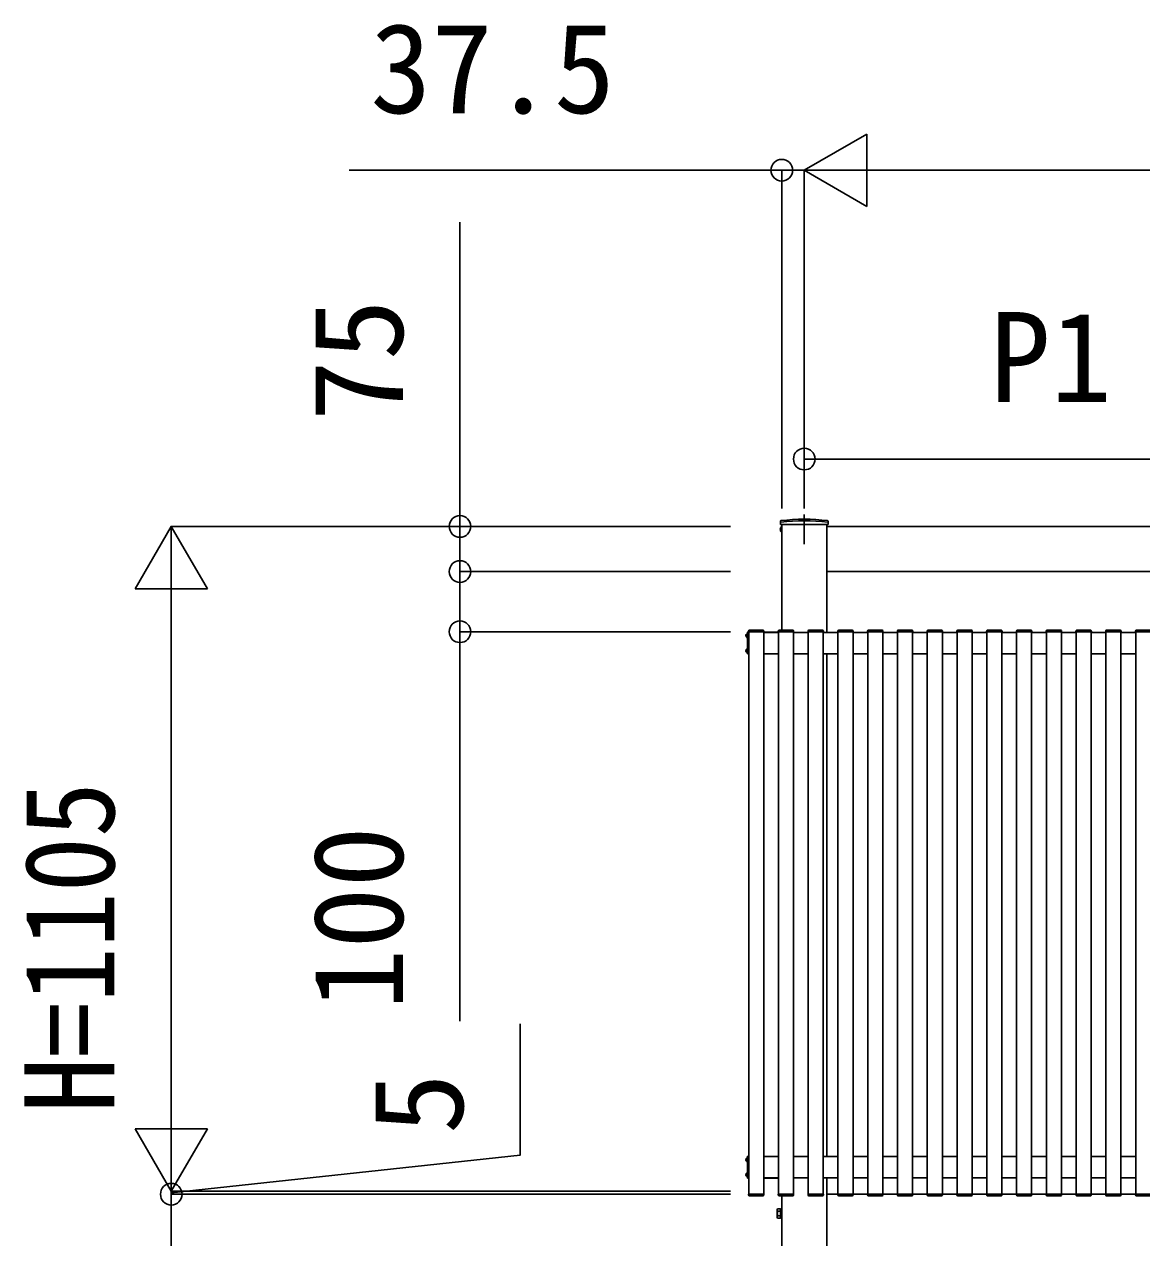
# Model space of a CAD drawing. Units: millimetres, scale not verified. Extents: x -10500 to 10500, y -15604 to 15536.
# Drawn here: x -980 to 878, y 3734 to 5751 of the extents above; entities that cross this region are included whole.
import ezdxf
from ezdxf.enums import TextEntityAlignment as Align

# ---------------------------------------------------------------- set-up
doc = ezdxf.new("R2010")
doc.units = ezdxf.units.MM
doc.header["$LTSCALE"] = 80
for name, color, linetype in [('0-3_YKK_12', 2, 'Continuous'), ('0-4_YKK_13', 4, 'Continuous'), ('0-6_YKK_D', 6, 'Continuous')]:
    doc.layers.add(name, color=color, linetype=linetype)
doc.styles.add('ＭＳ ゴシック', font='')
doc.styles.get('ＭＳ ゴシック').set_extended_font_data('MS Gothic')

msp = doc.modelspace()

# ---------------------------------------------------------------- linework, layer by layer
at = {"layer": '0-3_YKK_12'}
for p, q in [((317, 4936.4), (317, 4886.71)), ((279.5, 4743.9), (279.5, 4919.4)), ((354.5, 4739.9), (354.5, 4919.4)), ((354.5, 4841.4), (1682, 4841.4)), ((223.5, 4739.9), (224.5, 4739.9)), ((224.5, 4741.4), (224.5, 3806.4)), ((249.5, 4741.4), (249.5, 3806.4)), ((249.5, 4739.9), (274, 4739.9)), ((274, 4741.4), (274, 3806.4)), ((299, 4741.4), (299, 3806.4)), ((299, 4739.9), (323.5, 4739.9)), ((323.5, 4741.4), (323.5, 3806.4)), ((348.5, 4741.4), (348.5, 3806.4)), ((348.5, 4739.9), (373, 4739.9)), ((373, 4741.4), (373, 3806.4)), ((398, 4741.4), (398, 3806.4)), ((398, 4739.9), (422.5, 4739.9)), ((422.5, 4741.4), (422.5, 3806.4)), ((447.5, 4741.4), (447.5, 3806.4)), ((447.5, 4739.9), (472, 4739.9)), ((472, 4741.4), (472, 3806.4)), ((497, 4741.4), (497, 3806.4)), ((497, 4739.9), (521.5, 4739.9)), ((521.5, 4741.4), (521.5, 3806.4)), ((546.5, 4741.4), (546.5, 3806.4)), ((546.5, 4739.9), (571, 4739.9)), ((571, 4741.4), (571, 3806.4)), ((596, 4741.4), (596, 3806.4)), ((596, 4739.9), (620.5, 4739.9)), ((620.5, 4741.4), (620.5, 3806.4)), ((645.5, 4741.4), (645.5, 3806.4)), ((645.5, 4739.9), (670, 4739.9)), ((670, 4741.4), (670, 3806.4)), ((695, 4741.4), (695, 3806.4)), ((695, 4739.9), (719.5, 4739.9)), ((719.5, 4741.4), (719.5, 3806.4)), ((744.5, 4741.4), (744.5, 3806.4)), ((744.5, 4739.9), (769, 4739.9)), ((769, 4741.4), (769, 3806.4)), ((794, 4741.4), (794, 3806.4)), ((794, 4739.9), (818.5, 4739.9)), ((818.5, 4741.4), (818.5, 3806.4)), ((843.5, 4741.4), (843.5, 3806.4)), ((843.5, 4739.9), (868, 4739.9)), ((868, 4741.4), (868, 3806.4)), ((223.5, 4704.9), (224.5, 4704.9)), ((249.5, 4704.9), (274, 4704.9)), ((299, 4704.9), (323.5, 4704.9)), ((348.5, 4704.9), (373, 4704.9)), ((354.5, 4704.9), (354.5, 3868.9)), ((398, 4704.9), (422.5, 4704.9)), ((447.5, 4704.9), (472, 4704.9)), ((497, 4704.9), (521.5, 4704.9)), ((546.5, 4704.9), (571, 4704.9)), ((596, 4704.9), (620.5, 4704.9)), ((645.5, 4704.9), (670, 4704.9)), ((695, 4704.9), (719.5, 4704.9)), ((744.5, 4704.9), (769, 4704.9)), ((794, 4704.9), (818.5, 4704.9)), ((843.5, 4704.9), (868, 4704.9)), ((223.5, 3868.9), (224.5, 3868.9)), ((249.5, 3868.9), (274, 3868.9)), ((299, 3868.9), (323.5, 3868.9)), ((348.5, 3868.9), (373, 3868.9)), ((398, 3868.9), (422.5, 3868.9)), ((447.5, 3868.9), (472, 3868.9)), ((497, 3868.9), (521.5, 3868.9)), ((546.5, 3868.9), (571, 3868.9)), ((596, 3868.9), (620.5, 3868.9)), ((645.5, 3868.9), (670, 3868.9)), ((695, 3868.9), (719.5, 3868.9)), ((744.5, 3868.9), (769, 3868.9)), ((794, 3868.9), (818.5, 3868.9)), ((843.5, 3868.9), (868, 3868.9)), ((223.5, 3833.9), (224.5, 3833.9)), ((249.5, 3833.9), (274, 3833.9)), ((299, 3833.9), (323.5, 3833.9)), ((348.5, 3833.9), (373, 3833.9)), ((354.5, 3511.4), (354.5, 3833.9)), ((398, 3833.9), (422.5, 3833.9)), ((447.5, 3833.9), (472, 3833.9)), ((497, 3833.9), (521.5, 3833.9)), ((546.5, 3833.9), (571, 3833.9)), ((596, 3833.9), (620.5, 3833.9)), ((645.5, 3833.9), (670, 3833.9)), ((695, 3833.9), (719.5, 3833.9)), ((744.5, 3833.9), (769, 3833.9)), ((794, 3833.9), (818.5, 3833.9)), ((843.5, 3833.9), (868, 3833.9)), ((279.5, 3511.4), (279.5, 3803.9)), ((354.5, 3806.4), (1682, 3806.4))]:
    msp.add_line(p, q, dxfattribs=at)
msp.add_lwpolyline([(354.5, 4841.4), (354.5, 4916.4), (1682, 4916.4)], dxfattribs=at)
at = {"layer": '0-4_YKK_13'}
for p, q in [((277.3, 4922.4), (277.35, 4925.07)), ((277.3, 4922.4), (277.35, 4919.4)), ((356.7, 4922.4), (356.65, 4925.07)), ((356.7, 4922.4), (356.65, 4919.4)), ((277.35, 4919.4), (356.65, 4919.4)), ((279.27, 4916.15), (279.5, 4916.15)), ((279.27, 4916.15), (279.27, 4906.65)), ((279.27, 4906.65), (279.5, 4906.65)), ((279.5, 4916.15), (279.5, 4906.65)), ((224.29, 4742.96), (224.2, 4741.4)), ((224.2, 4741.4), (224.8, 4741.4)), ((224.8, 4741.4), (249.2, 4741.4)), ((248.71, 4743.9), (225.29, 4743.9)), ((274, 4740.4), (249.5, 4740.4)), ((273.79, 4742.96), (273.7, 4741.4)), ((273.7, 4741.4), (274.3, 4741.4)), ((274.3, 4741.4), (298.7, 4741.4)), ((298.21, 4743.9), (274.79, 4743.9)), ((323.29, 4742.96), (323.2, 4741.4)), ((323.2, 4741.4), (323.8, 4741.4)), ((323.8, 4741.4), (348.2, 4741.4)), ((347.71, 4743.9), (324.29, 4743.9)), ((372.79, 4742.96), (372.7, 4741.4)), ((372.7, 4741.4), (373.3, 4741.4)), ((373.3, 4741.4), (397.7, 4741.4)), ((397.21, 4743.9), (373.79, 4743.9)), ((422.29, 4742.96), (422.2, 4741.4)), ((422.2, 4741.4), (422.8, 4741.4)), ((422.8, 4741.4), (447.2, 4741.4)), ((446.71, 4743.9), (423.29, 4743.9)), ((471.79, 4742.96), (471.7, 4741.4)), ((471.7, 4741.4), (472.3, 4741.4)), ((472.3, 4741.4), (496.7, 4741.4)), ((496.21, 4743.9), (472.79, 4743.9)), ((521.29, 4742.96), (521.2, 4741.4)), ((521.2, 4741.4), (521.8, 4741.4)), ((521.8, 4741.4), (546.2, 4741.4)), ((545.71, 4743.9), (522.29, 4743.9)), ((570.79, 4742.96), (570.7, 4741.4)), ((570.7, 4741.4), (571.3, 4741.4)), ((571.3, 4741.4), (595.7, 4741.4)), ((595.21, 4743.9), (571.79, 4743.9)), ((620.29, 4742.96), (620.2, 4741.4)), ((620.2, 4741.4), (620.8, 4741.4)), ((620.8, 4741.4), (645.2, 4741.4)), ((644.71, 4743.9), (621.29, 4743.9)), ((669.79, 4742.96), (669.7, 4741.4)), ((669.7, 4741.4), (670.3, 4741.4)), ((670.3, 4741.4), (694.7, 4741.4)), ((694.21, 4743.9), (670.79, 4743.9)), ((719.29, 4742.96), (719.2, 4741.4)), ((719.2, 4741.4), (719.8, 4741.4)), ((719.8, 4741.4), (744.2, 4741.4)), ((743.71, 4743.9), (720.29, 4743.9)), ((768.79, 4742.96), (768.7, 4741.4)), ((768.7, 4741.4), (769.3, 4741.4)), ((769.3, 4741.4), (793.7, 4741.4)), ((793.21, 4743.9), (769.79, 4743.9)), ((818.29, 4742.96), (818.2, 4741.4)), ((818.2, 4741.4), (818.8, 4741.4)), ((818.8, 4741.4), (843.2, 4741.4)), ((842.71, 4743.9), (819.29, 4743.9)), ((867.79, 4742.96), (867.7, 4741.4)), ((867.7, 4741.4), (868.3, 4741.4)), ((868.3, 4741.4), (892.7, 4741.4)), ((892.21, 4743.9), (868.79, 4743.9)), ((221.99, 4738.65), (222.5, 4738.65)), ((222.5, 4738.65), (222.5, 4731.15)), ((221.99, 4713.65), (222.5, 4713.65)), ((222.5, 4713.65), (222.5, 4706.15)), ((249.5, 4704.4), (274, 4704.4)), ((221.99, 3867.65), (222.5, 3867.65)), ((222.5, 3867.65), (222.5, 3860.15)), ((274, 3869.4), (249.5, 3869.4)), ((221.99, 3842.65), (222.5, 3842.65)), ((222.5, 3842.65), (222.5, 3835.15)), ((249.5, 3833.4), (274, 3833.4)), ((224.2, 3806.4), (224.8, 3806.4)), ((224.29, 3804.84), (224.2, 3806.4)), ((224.8, 3806.4), (249.2, 3806.4)), ((248.71, 3803.9), (225.29, 3803.9)), ((273.7, 3806.4), (274.3, 3806.4)), ((273.79, 3804.84), (273.7, 3806.4)), ((274.3, 3806.4), (298.7, 3806.4)), ((298.21, 3803.9), (274.79, 3803.9)), ((323.2, 3806.4), (323.8, 3806.4)), ((323.29, 3804.84), (323.2, 3806.4)), ((323.8, 3806.4), (348.2, 3806.4)), ((347.71, 3803.9), (324.29, 3803.9)), ((372.7, 3806.4), (373.3, 3806.4)), ((372.79, 3804.84), (372.7, 3806.4)), ((373.3, 3806.4), (397.7, 3806.4)), ((397.21, 3803.9), (373.79, 3803.9)), ((422.2, 3806.4), (422.8, 3806.4)), ((422.29, 3804.84), (422.2, 3806.4)), ((422.8, 3806.4), (447.2, 3806.4)), ((446.71, 3803.9), (423.29, 3803.9)), ((471.7, 3806.4), (472.3, 3806.4)), ((471.79, 3804.84), (471.7, 3806.4)), ((472.3, 3806.4), (496.7, 3806.4)), ((496.21, 3803.9), (472.79, 3803.9)), ((521.2, 3806.4), (521.8, 3806.4)), ((521.29, 3804.84), (521.2, 3806.4)), ((521.8, 3806.4), (546.2, 3806.4)), ((545.71, 3803.9), (522.29, 3803.9)), ((570.7, 3806.4), (571.3, 3806.4)), ((570.79, 3804.84), (570.7, 3806.4)), ((571.3, 3806.4), (595.7, 3806.4)), ((595.21, 3803.9), (571.79, 3803.9)), ((620.2, 3806.4), (620.8, 3806.4)), ((620.29, 3804.84), (620.2, 3806.4)), ((620.8, 3806.4), (645.2, 3806.4)), ((644.71, 3803.9), (621.29, 3803.9)), ((669.7, 3806.4), (670.3, 3806.4)), ((669.79, 3804.84), (669.7, 3806.4)), ((670.3, 3806.4), (694.7, 3806.4)), ((694.21, 3803.9), (670.79, 3803.9)), ((719.2, 3806.4), (719.8, 3806.4)), ((719.29, 3804.84), (719.2, 3806.4)), ((719.8, 3806.4), (744.2, 3806.4)), ((743.71, 3803.9), (720.29, 3803.9)), ((768.7, 3806.4), (769.3, 3806.4)), ((768.79, 3804.84), (768.7, 3806.4)), ((769.3, 3806.4), (793.7, 3806.4)), ((793.21, 3803.9), (769.79, 3803.9)), ((818.2, 3806.4), (818.8, 3806.4)), ((818.29, 3804.84), (818.2, 3806.4)), ((818.8, 3806.4), (843.2, 3806.4)), ((842.71, 3803.9), (819.29, 3803.9)), ((867.7, 3806.4), (868.3, 3806.4)), ((867.79, 3804.84), (867.7, 3806.4)), ((868.3, 3806.4), (892.7, 3806.4)), ((892.21, 3803.9), (868.79, 3803.9)), ((272.1, 3780.9), (272.68, 3781.91)), ((272.1, 3780.9), (272.1, 3767.9)), ((277.6, 3781.91), (272.68, 3781.91)), ((277.6, 3778.15), (272.68, 3778.15)), ((277.6, 3781.91), (277.6, 3766.89)), ((279.2, 3781.45), (277.6, 3781.45)), ((277.6, 3778.4), (277.6, 3770.4)), ((272.1, 3767.9), (272.68, 3766.89)), ((277.6, 3770.65), (272.68, 3770.65)), ((277.6, 3766.89), (272.68, 3766.89)), ((277.6, 3767.35), (279.2, 3767.35))]:
    msp.add_line(p, q, dxfattribs=at)
for points in [[(222.5, 4704.4), (223.5, 4704.4), (223.5, 4740.4), (222.5, 4740.4)], [(222.5, 3833.4), (223.5, 3833.4), (223.5, 3869.4), (222.5, 3869.4)]]:
    msp.add_lwpolyline(points, close=True, dxfattribs=at)
for points in [[(249.2, 4741.4), (249.8, 4741.4), (249.7, 4742.96)], [(298.7, 4741.4), (299.3, 4741.4), (299.2, 4742.96)], [(348.2, 4741.4), (348.8, 4741.4), (348.7, 4742.96)], [(397.7, 4741.4), (398.3, 4741.4), (398.2, 4742.96)], [(447.2, 4741.4), (447.8, 4741.4), (447.7, 4742.96)], [(496.7, 4741.4), (497.3, 4741.4), (497.2, 4742.96)], [(546.2, 4741.4), (546.8, 4741.4), (546.7, 4742.96)], [(595.7, 4741.4), (596.3, 4741.4), (596.2, 4742.96)], [(645.2, 4741.4), (645.8, 4741.4), (645.7, 4742.96)], [(694.7, 4741.4), (695.3, 4741.4), (695.2, 4742.96)], [(744.2, 4741.4), (744.8, 4741.4), (744.7, 4742.96)], [(793.7, 4741.4), (794.3, 4741.4), (794.2, 4742.96)], [(843.2, 4741.4), (843.8, 4741.4), (843.7, 4742.96)], [(221.99, 4738.65), (221.99, 4731.15), (222.5, 4731.15)], [(221.99, 4713.65), (221.99, 4706.15), (222.5, 4706.15)], [(221.99, 3867.65), (221.99, 3860.15), (222.5, 3860.15)], [(221.99, 3842.65), (221.99, 3835.15), (222.5, 3835.15)], [(249.2, 3806.4), (249.8, 3806.4), (249.7, 3804.84)], [(298.7, 3806.4), (299.3, 3806.4), (299.2, 3804.84)], [(348.2, 3806.4), (348.8, 3806.4), (348.7, 3804.84)], [(397.7, 3806.4), (398.3, 3806.4), (398.2, 3804.84)], [(447.2, 3806.4), (447.8, 3806.4), (447.7, 3804.84)], [(496.7, 3806.4), (497.3, 3806.4), (497.2, 3804.84)], [(546.2, 3806.4), (546.8, 3806.4), (546.7, 3804.84)], [(595.7, 3806.4), (596.3, 3806.4), (596.2, 3804.84)], [(645.2, 3806.4), (645.8, 3806.4), (645.7, 3804.84)], [(694.7, 3806.4), (695.3, 3806.4), (695.2, 3804.84)], [(744.2, 3806.4), (744.8, 3806.4), (744.7, 3804.84)], [(793.7, 3806.4), (794.3, 3806.4), (794.2, 3804.84)], [(843.2, 3806.4), (843.8, 3806.4), (843.7, 3804.84)], [(279.5, 3782.9), (279.2, 3782.9), (279.2, 3765.9), (279.5, 3765.9)]]:
    msp.add_lwpolyline(points, dxfattribs=at)
for centre, radius, start, end in [((278.3, 4922.56), 1, 97.02227, 179), ((278.35, 4925.05), 1, 96.9597, 179), ((317, 4608.4), 317.53, 82.97773, 97.02227), ((317, 4608.4), 320, 83.0403, 96.9597), ((355.65, 4925.05), 1, 1, 83.0403), ((355.7, 4922.56), 1, 1, 82.97773), ((283.1, 4911.4), 6.1, 128.85935, 231.14065), ((225.29, 4742.9), 1, 90, 176.5), ((248.71, 4742.9), 1, 3.5, 90), ((274.79, 4742.9), 1, 90, 176.5), ((298.21, 4742.9), 1, 3.5, 90), ((324.29, 4742.9), 1, 90, 176.5), ((347.71, 4742.9), 1, 3.5, 90), ((373.79, 4742.9), 1, 90, 176.5), ((397.21, 4742.9), 1, 3.5, 90), ((423.29, 4742.9), 1, 90, 176.5), ((446.71, 4742.9), 1, 3.5, 90), ((472.79, 4742.9), 1, 90, 176.5), ((496.21, 4742.9), 1, 3.5, 90), ((522.29, 4742.9), 1, 90, 176.5), ((545.71, 4742.9), 1, 3.5, 90), ((571.79, 4742.9), 1, 90, 176.5), ((595.21, 4742.9), 1, 3.5, 90), ((621.29, 4742.9), 1, 90, 176.5), ((644.71, 4742.9), 1, 3.5, 90), ((670.79, 4742.9), 1, 90, 176.5), ((694.21, 4742.9), 1, 3.5, 90), ((720.29, 4742.9), 1, 90, 176.5), ((743.71, 4742.9), 1, 3.5, 90), ((769.79, 4742.9), 1, 90, 176.5), ((793.21, 4742.9), 1, 3.5, 90), ((819.29, 4742.9), 1, 90, 176.5), ((842.71, 4742.9), 1, 3.5, 90), ((868.79, 4742.9), 1, 90, 176.5), ((224.53, 4734.9), 4.53, 124.06671, 235.93329), ((224.53, 4709.9), 4.53, 124.06671, 235.93329), ((224.53, 3863.9), 4.53, 124.06671, 235.93329), ((224.53, 3838.9), 4.53, 124.06671, 235.93329), ((225.29, 3804.9), 1, 183.5, 270), ((248.71, 3804.9), 1, 270, 356.5), ((274.79, 3804.9), 1, 183.5, 270), ((298.21, 3804.9), 1, 270, 356.5), ((324.29, 3804.9), 1, 183.5, 270), ((347.71, 3804.9), 1, 270, 356.5), ((373.79, 3804.9), 1, 183.5, 270), ((397.21, 3804.9), 1, 270, 356.5), ((423.29, 3804.9), 1, 183.5, 270), ((446.71, 3804.9), 1, 270, 356.5), ((472.79, 3804.9), 1, 183.5, 270), ((496.21, 3804.9), 1, 270, 356.5), ((522.29, 3804.9), 1, 183.5, 270), ((545.71, 3804.9), 1, 270, 356.5), ((571.79, 3804.9), 1, 183.5, 270), ((595.21, 3804.9), 1, 270, 356.5), ((621.29, 3804.9), 1, 183.5, 270), ((644.71, 3804.9), 1, 270, 356.5), ((670.79, 3804.9), 1, 183.5, 270), ((694.21, 3804.9), 1, 270, 356.5), ((720.29, 3804.9), 1, 183.5, 270), ((743.71, 3804.9), 1, 270, 356.5), ((769.79, 3804.9), 1, 183.5, 270), ((793.21, 3804.9), 1, 270, 356.5), ((819.29, 3804.9), 1, 183.5, 270), ((842.71, 3804.9), 1, 270, 356.5), ((868.79, 3804.9), 1, 183.5, 270), ((275.42, 3780.03), 3.32, 145.61575, 214.38425), ((284.52, 3774.4), 12.42, 162.41205, 197.58795), ((275.42, 3768.77), 3.32, 145.61575, 214.38425)]:
    msp.add_arc(centre, radius, start, end, dxfattribs=at)
at = {"layer": '0-6_YKK_D'}
for p, q in [((317, 5508.4), (420.92, 5568.4)), ((420.92, 5448.4), (420.92, 5568.4)), ((279.5, 5508.4), (-439.73, 5508.4)), ((279.5, 4946.4), (279.5, 5509.4)), ((317, 5508.4), (279.5, 5508.4)), ((317, 4946.4), (317, 5509.4)), ((317, 4946.4), (317, 5509.4)), ((317, 5508.4), (389, 5508.4)), ((317, 5508.4), (420.92, 5448.4)), ((317, 5508.4), (524.85, 5508.4)), ((437, 5508.4), (2927, 5508.4)), ((-255.5, 4916.4), (-255.5, 5422.35)), ((317, 4946.4), (317, 5029.4)), ((317, 5028.4), (1227, 5028.4)), ((-735.5, 4916.4), (-795.5, 4812.48)), ((194.5, 4916.4), (-736.5, 4916.4)), ((-735.5, 4916.4), (-675.5, 4812.48)), ((-735.5, 4916.4), (-735.5, 4708.55)), ((194.5, 4916.4), (-256.5, 4916.4)), ((-255.5, 4841.4), (-255.5, 4916.4)), ((194.5, 4841.4), (-256.5, 4841.4)), ((194.5, 4841.4), (-256.5, 4841.4)), ((-255.5, 4841.4), (-255.5, 4769.4)), ((-795.5, 4812.48), (-675.5, 4812.48)), ((-735.5, 3931.4), (-735.5, 4796.4)), ((194.5, 4741.4), (-256.5, 4741.4)), ((-735.5, 3811.4), (-735.5, 4019.25)), ((-735.5, 3811.4), (-795.5, 3915.32)), ((-675.5, 3915.32), (-795.5, 3915.32)), ((-735.5, 3811.4), (-675.5, 3915.32)), ((-735.5, 3811.4), (-735.5, 3883.4)), ((194.5, 3811.4), (-736.5, 3811.4)), ((194.5, 3811.4), (-736.5, 3811.4)), ((194.5, 3806.4), (-736.5, 3806.4)), ((194.5, 3806.4), (-736.5, 3806.4)), ((-735.5, 3806.4), (-735.5, 3811.4)), ((-735.5, 3806.4), (-735.5, 3811.4)), ((-735.5, 3806.4), (-735.5, 3661.4)), ((-735.5, 3806.4), (-735.5, 3734.4))]:
    msp.add_line(p, q, dxfattribs=at)
for points in [[(-255.5, 4841.4), (-255.5, 4741.4), (-255.5, 4094.04)], [(-735.5, 3808.9), (-155.5, 3871.22), (-155.5, 4089.45)]]:
    msp.add_lwpolyline(points, dxfattribs=at)
for centre in [(279.5, 5508.4), (317, 5028.4), (-255.5, 4916.4), (-255.5, 4841.4), (-255.5, 4841.4), (-255.5, 4741.4), (-735.5, 3806.4), (-735.5, 3806.4)]:
    msp.add_circle(centre, 18, dxfattribs=at)

# ---------------------------------------------------------------- texts
at = {"layer": '0-6_YKK_D', "style": 'ＭＳ ゴシック'}
for s, p in [('37.5', (-404.8, 5558.4)), ('P1', (624.8, 5078.4))]:
    msp.add_text(s, height=149.6, dxfattribs=at).set_placement(p, align=Align.BOTTOM_LEFT)
for s, p in [('75', (-305.5, 5090.7)), ('100', (-305.5, 4112.74)), ('5', (-205.5, 3906.16))]:
    msp.add_text(s, height=149.6, rotation=90, dxfattribs=at).set_placement(p, align=Align.BOTTOM_LEFT)
at = {"layer": '0-6_YKK_D', "style": 'ＭＳ ゴシック', "width": 0.9}
msp.add_text('H=1105', height=149.6, rotation=90, dxfattribs=at).set_placement((-785.5, 3941.93), align=Align.BOTTOM_LEFT)

doc.saveas('drawing.dxf')
